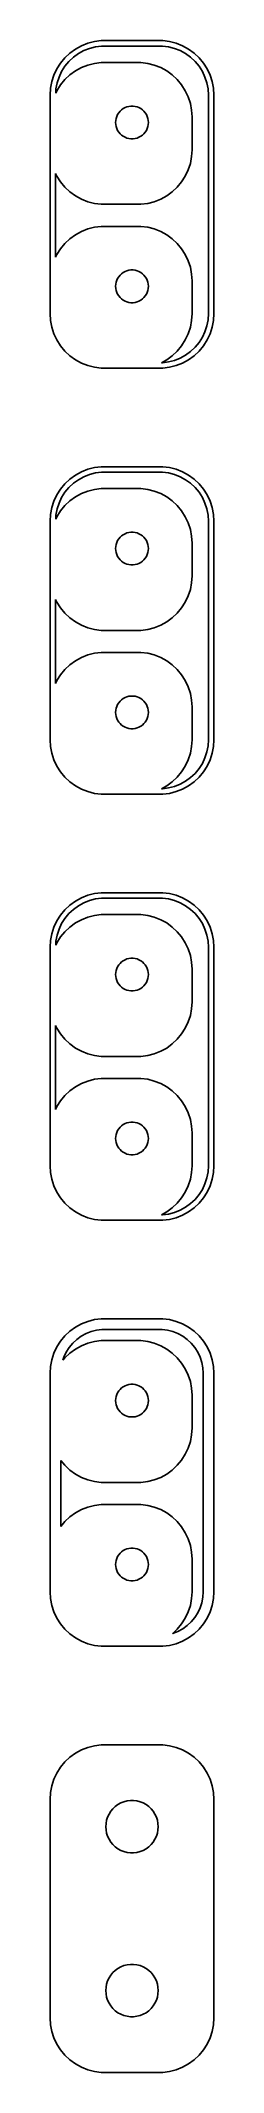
# Model space of a CAD drawing. Header units: metres. Extents: x -8 to 8, y 141 to 327.
import ezdxf

# ---------------------------------------------------------------- set-up
doc = ezdxf.new("R2010")
doc.units = ezdxf.units.M

msp = doc.modelspace()

# ---------------------------------------------------------------- linework, layer by layer
for p, q in [((-5.68712, 325.853), (-6.14484, 325.423)), ((-5.78035, 325.08), (-5.36839, 325.467)), ((-5.17912, 326.222), (-5.68712, 325.853)), ((-5.36839, 325.467), (-4.91121, 325.799)), ((-4.62889, 326.524), (-5.17912, 326.222)), ((-4.91121, 325.799), (-4.416, 326.072)), ((-4.04507, 326.755), (-4.62889, 326.524)), ((-4.416, 326.072), (-3.89056, 326.28)), ((-3.4369, 326.911), (-4.04507, 326.755)), ((-3.89056, 326.28), (-3.3432, 326.42)), ((-2.81395, 326.99), (-3.4369, 326.911)), ((-3.3432, 326.42), (-2.78255, 326.491)), ((2.81395, 326.99), (-2.81395, 326.99)), ((-2.78255, 326.491), (2.78255, 326.491)), ((2.78255, 326.491), (3.3432, 326.42)), ((3.4369, 326.911), (2.81395, 326.99)), ((3.3432, 326.42), (3.89056, 326.28)), ((4.04507, 326.755), (3.4369, 326.911)), ((3.89056, 326.28), (4.416, 326.072)), ((4.62889, 326.524), (4.04507, 326.755)), ((4.416, 326.072), (4.91121, 325.799)), ((5.17912, 326.222), (4.62889, 326.524)), ((4.91121, 325.799), (5.36839, 325.467)), ((5.68712, 325.853), (5.17912, 326.222)), ((5.36839, 325.467), (5.78035, 325.08)), ((6.14484, 325.423), (5.68712, 325.853)), ((-7.14888, 323.841), (-7.34291, 323.243)), ((-6.88153, 324.409), (-7.14888, 323.841)), ((-6.54507, 324.939), (-6.88153, 324.409)), ((-6.85861, 323.119), (-6.68399, 323.657)), ((-6.68399, 323.657), (-6.44337, 324.168)), ((-6.14484, 325.423), (-6.54507, 324.939)), ((-6.44337, 324.168), (-6.14056, 324.645)), ((-5.68712, 323.853), (-6.14484, 323.423)), ((-6.14056, 324.645), (-5.78035, 325.08)), ((-5.17912, 324.222), (-5.68712, 323.853)), ((-4.62889, 324.524), (-5.17912, 324.222)), ((-4.04507, 324.755), (-4.62889, 324.524)), ((-3.4369, 324.911), (-4.04507, 324.755)), ((-2.81395, 324.99), (-3.4369, 324.911)), ((0.81395, 324.99), (-2.81395, 324.99)), ((1.4369, 324.911), (0.81395, 324.99)), ((2.04507, 324.755), (1.4369, 324.911)), ((2.62889, 324.524), (2.04507, 324.755)), ((3.17912, 324.222), (2.62889, 324.524)), ((3.68712, 323.853), (3.17912, 324.222)), ((4.14484, 323.423), (3.68712, 323.853)), ((5.78035, 325.08), (6.14056, 324.645)), ((6.14056, 324.645), (6.44337, 324.168)), ((6.54507, 324.939), (6.14484, 325.423)), ((6.44337, 324.168), (6.68399, 323.657)), ((6.88153, 324.409), (6.54507, 324.939)), ((6.68399, 323.657), (6.85861, 323.119)), ((7.14888, 323.841), (6.88153, 324.409)), ((7.34291, 323.243), (7.14888, 323.841)), ((-7.46057, 322.627), (-7.5, 322)), ((-7.5, 322), (-7.5, 302)), ((-7.34291, 323.243), (-7.46057, 322.627)), ((-6.98859, 322.181), (-6.96451, 322.564)), ((-6.88153, 322.409), (-6.98859, 322.181)), ((-6.96451, 322.564), (-6.85861, 323.119)), ((-6.54507, 322.939), (-6.88153, 322.409)), ((-6.14484, 323.423), (-6.54507, 322.939)), ((4.54507, 322.939), (4.14484, 323.423)), ((4.88153, 322.409), (4.54507, 322.939)), ((5.14888, 321.841), (4.88153, 322.409)), ((5.34291, 321.243), (5.14888, 321.841)), ((6.85861, 323.119), (6.96451, 322.564)), ((6.96451, 322.564), (7, 322)), ((7, 322), (7, 302)), ((7.46057, 322.627), (7.34291, 323.243)), ((7.5, 322), (7.46057, 322.627)), ((7.5, 302), (7.5, 322)), ((-1.45287, 319.873), (-1.39465, 320.052)), ((-1.39465, 320.052), (-1.31445, 320.223)), ((-1.31445, 320.223), (-1.21352, 320.382)), ((-1.21352, 320.382), (-1.09344, 320.527)), ((-1.09344, 320.527), (-0.956131, 320.656)), ((-0.956131, 320.656), (-0.803726, 320.766)), ((-0.803726, 320.766), (-0.638657, 320.857)), ((-0.638657, 320.857), (-0.463516, 320.927)), ((-0.463516, 320.927), (-0.281067, 320.973)), ((-0.281067, 320.973), (-0.094177, 320.997)), ((-0.094177, 320.997), (0.094177, 320.997)), ((0.094177, 320.997), (0.281067, 320.973)), ((0.281067, 320.973), (0.463516, 320.927)), ((0.463516, 320.927), (0.638657, 320.857)), ((0.638657, 320.857), (0.803726, 320.766)), ((0.803726, 320.766), (0.956131, 320.656)), ((0.956131, 320.656), (1.09344, 320.527)), ((1.09344, 320.527), (1.21352, 320.382)), ((1.21352, 320.382), (1.31445, 320.223)), ((1.31445, 320.223), (1.39465, 320.052)), ((1.39465, 320.052), (1.45287, 319.873)), ((5.46057, 320.627), (5.34291, 321.243)), ((5.5, 320), (5.46057, 320.627)), ((5.5, 317), (5.5, 320)), ((-1.5, 319.5), (-1.48816, 319.688)), ((-1.48816, 319.312), (-1.5, 319.5)), ((-1.48816, 319.688), (-1.45287, 319.873)), ((-1.45287, 319.127), (-1.48816, 319.312)), ((-1.39465, 318.948), (-1.45287, 319.127)), ((-1.31445, 318.777), (-1.39465, 318.948)), ((-1.21352, 318.618), (-1.31445, 318.777)), ((-1.09344, 318.473), (-1.21352, 318.618)), ((-0.956131, 318.344), (-1.09344, 318.473)), ((-0.803726, 318.234), (-0.956131, 318.344)), ((-0.638657, 318.143), (-0.803726, 318.234)), ((-0.463516, 318.073), (-0.638657, 318.143)), ((-0.281067, 318.027), (-0.463516, 318.073)), ((-0.094177, 318.003), (-0.281067, 318.027)), ((0.281067, 318.027), (0.094177, 318.003)), ((0.463516, 318.073), (0.281067, 318.027)), ((0.638657, 318.143), (0.463516, 318.073)), ((0.803726, 318.234), (0.638657, 318.143)), ((0.956131, 318.344), (0.803726, 318.234)), ((1.09344, 318.473), (0.956131, 318.344)), ((1.21352, 318.618), (1.09344, 318.473)), ((1.31445, 318.777), (1.21352, 318.618)), ((1.39465, 318.948), (1.31445, 318.777)), ((1.45287, 319.127), (1.39465, 318.948)), ((1.45287, 319.873), (1.48816, 319.688)), ((1.48816, 319.312), (1.45287, 319.127)), ((1.48816, 319.688), (1.5, 319.5)), ((1.5, 319.5), (1.48816, 319.312)), ((0.094177, 318.003), (-0.094177, 318.003)), ((5.34291, 315.757), (5.46057, 316.373)), ((5.46057, 316.373), (5.5, 317)), ((-7, 307.157), (-7, 314.843)), ((-7, 314.843), (-6.88153, 314.591)), ((-6.88153, 314.591), (-6.54507, 314.061)), ((4.54507, 314.061), (4.88153, 314.591)), ((4.88153, 314.591), (5.14888, 315.159)), ((5.14888, 315.159), (5.34291, 315.757)), ((-6.54507, 314.061), (-6.14484, 313.577)), ((-6.14484, 313.577), (-5.68712, 313.147)), ((-5.68712, 313.147), (-5.17912, 312.778)), ((-5.17912, 312.778), (-4.62889, 312.476)), ((-4.62889, 312.476), (-4.04507, 312.245)), ((2.04507, 312.245), (2.62889, 312.476)), ((2.62889, 312.476), (3.17912, 312.778)), ((3.17912, 312.778), (3.68712, 313.147)), ((3.68712, 313.147), (4.14484, 313.577)), ((4.14484, 313.577), (4.54507, 314.061)), ((-4.04507, 312.245), (-3.4369, 312.089)), ((-3.4369, 312.089), (-2.81395, 312.01)), ((-2.81395, 312.01), (0.81395, 312.01)), ((0.81395, 312.01), (1.4369, 312.089)), ((1.4369, 312.089), (2.04507, 312.245)), ((-5.68712, 308.853), (-6.14484, 308.423)), ((-5.17912, 309.222), (-5.68712, 308.853)), ((-4.62889, 309.524), (-5.17912, 309.222)), ((-4.04507, 309.755), (-4.62889, 309.524)), ((-3.4369, 309.911), (-4.04507, 309.755)), ((-2.81395, 309.99), (-3.4369, 309.911)), ((0.81395, 309.99), (-2.81395, 309.99)), ((1.4369, 309.911), (0.81395, 309.99)), ((2.04507, 309.755), (1.4369, 309.911)), ((2.62889, 309.524), (2.04507, 309.755)), ((3.17912, 309.222), (2.62889, 309.524)), ((3.68712, 308.853), (3.17912, 309.222)), ((4.14484, 308.423), (3.68712, 308.853)), ((-6.88153, 307.409), (-7, 307.157)), ((-6.54507, 307.939), (-6.88153, 307.409)), ((-6.14484, 308.423), (-6.54507, 307.939)), ((4.54507, 307.939), (4.14484, 308.423)), ((4.88153, 307.409), (4.54507, 307.939)), ((5.14888, 306.841), (4.88153, 307.409)), ((-1.45287, 304.873), (-1.39465, 305.052)), ((-1.39465, 305.052), (-1.31445, 305.223)), ((-1.31445, 305.223), (-1.21352, 305.382)), ((-1.21352, 305.382), (-1.09344, 305.527)), ((-1.09344, 305.527), (-0.956131, 305.656)), ((-0.956131, 305.656), (-0.803726, 305.766)), ((-0.803726, 305.766), (-0.638657, 305.857)), ((-0.638657, 305.857), (-0.463516, 305.927)), ((-0.463516, 305.927), (-0.281067, 305.973)), ((-0.281067, 305.973), (-0.094177, 305.997)), ((-0.094177, 305.997), (0.094177, 305.997)), ((0.094177, 305.997), (0.281067, 305.973)), ((0.281067, 305.973), (0.463516, 305.927)), ((0.463516, 305.927), (0.638657, 305.857)), ((0.638657, 305.857), (0.803726, 305.766)), ((0.803726, 305.766), (0.956131, 305.656)), ((0.956131, 305.656), (1.09344, 305.527)), ((1.09344, 305.527), (1.21352, 305.382)), ((1.21352, 305.382), (1.31445, 305.223)), ((1.31445, 305.223), (1.39465, 305.052)), ((1.39465, 305.052), (1.45287, 304.873)), ((5.34291, 306.243), (5.14888, 306.841)), ((5.46057, 305.627), (5.34291, 306.243)), ((5.5, 305), (5.46057, 305.627)), ((-1.5, 304.5), (-1.48816, 304.688)), ((-1.48816, 304.312), (-1.5, 304.5)), ((-1.48816, 304.688), (-1.45287, 304.873)), ((-1.45287, 304.127), (-1.48816, 304.312)), ((-1.39465, 303.948), (-1.45287, 304.127)), ((-1.31445, 303.777), (-1.39465, 303.948)), ((-1.21352, 303.618), (-1.31445, 303.777)), ((-1.09344, 303.473), (-1.21352, 303.618)), ((-0.956131, 303.344), (-1.09344, 303.473)), ((-0.803726, 303.234), (-0.956131, 303.344)), ((-0.638657, 303.143), (-0.803726, 303.234)), ((0.803726, 303.234), (0.638657, 303.143)), ((0.956131, 303.344), (0.803726, 303.234)), ((1.09344, 303.473), (0.956131, 303.344)), ((1.21352, 303.618), (1.09344, 303.473)), ((1.31445, 303.777), (1.21352, 303.618)), ((1.39465, 303.948), (1.31445, 303.777)), ((1.45287, 304.127), (1.39465, 303.948)), ((1.45287, 304.873), (1.48816, 304.688)), ((1.48816, 304.312), (1.45287, 304.127)), ((1.48816, 304.688), (1.5, 304.5)), ((1.5, 304.5), (1.48816, 304.312)), ((5.5, 302), (5.5, 305)), ((-7.5, 302), (-7.46057, 301.373)), ((-7.46057, 301.373), (-7.34291, 300.757)), ((-0.463516, 303.073), (-0.638657, 303.143)), ((-0.281067, 303.027), (-0.463516, 303.073)), ((-0.094177, 303.003), (-0.281067, 303.027)), ((0.094177, 303.003), (-0.094177, 303.003)), ((0.281067, 303.027), (0.094177, 303.003)), ((0.463516, 303.073), (0.281067, 303.027)), ((0.638657, 303.143), (0.463516, 303.073)), ((5.34291, 300.757), (5.46057, 301.373)), ((5.46057, 301.373), (5.5, 302)), ((6.96451, 301.436), (6.85861, 300.881)), ((7, 302), (6.96451, 301.436)), ((7.34291, 300.757), (7.46057, 301.373)), ((7.46057, 301.373), (7.5, 302)), ((-7.34291, 300.757), (-7.14888, 300.159)), ((-7.14888, 300.159), (-6.88153, 299.591)), ((-6.88153, 299.591), (-6.54507, 299.061)), ((4.54507, 299.061), (4.88153, 299.591)), ((4.88153, 299.591), (5.14888, 300.159)), ((5.14888, 300.159), (5.34291, 300.757)), ((6.44337, 299.832), (6.14056, 299.355)), ((6.68399, 300.343), (6.44337, 299.832)), ((6.54507, 299.061), (6.88153, 299.591)), ((6.85861, 300.881), (6.68399, 300.343)), ((6.88153, 299.591), (7.14888, 300.159)), ((7.14888, 300.159), (7.34291, 300.757)), ((-6.54507, 299.061), (-6.14484, 298.577)), ((-6.14484, 298.577), (-5.68712, 298.147)), ((-5.68712, 298.147), (-5.17912, 297.778)), ((-5.17912, 297.778), (-4.62889, 297.476)), ((2.68895, 297.509), (3.17912, 297.778)), ((3.3432, 297.58), (2.78255, 297.509)), ((3.17912, 297.778), (3.68712, 298.147)), ((3.89056, 297.72), (3.3432, 297.58)), ((3.68712, 298.147), (4.14484, 298.577)), ((4.416, 297.928), (3.89056, 297.72)), ((4.14484, 298.577), (4.54507, 299.061)), ((4.91121, 298.201), (4.416, 297.928)), ((4.62889, 297.476), (5.17912, 297.778)), ((5.36839, 298.533), (4.91121, 298.201)), ((5.17912, 297.778), (5.68712, 298.147)), ((5.78035, 298.92), (5.36839, 298.533)), ((5.68712, 298.147), (6.14484, 298.577)), ((6.14056, 299.355), (5.78035, 298.92)), ((6.14484, 298.577), (6.54507, 299.061)), ((-4.62889, 297.476), (-4.04507, 297.245)), ((-4.04507, 297.245), (-3.4369, 297.089)), ((-3.4369, 297.089), (-2.81395, 297.01)), ((-2.81395, 297.01), (2.81395, 297.01)), ((2.78255, 297.509), (2.68895, 297.509)), ((2.81395, 297.01), (3.4369, 297.089)), ((3.4369, 297.089), (4.04507, 297.245)), ((4.04507, 297.245), (4.62889, 297.476)), ((-6.14484, 286.423), (-6.54507, 285.939)), ((-5.68712, 286.853), (-6.14484, 286.423)), ((-5.78035, 286.08), (-5.36839, 286.467)), ((-5.17912, 287.222), (-5.68712, 286.853)), ((-5.36839, 286.467), (-4.91121, 286.799)), ((-4.62889, 287.524), (-5.17912, 287.222)), ((-4.91121, 286.799), (-4.416, 287.072)), ((-4.04507, 287.755), (-4.62889, 287.524)), ((-4.416, 287.072), (-3.89056, 287.28)), ((-3.4369, 287.911), (-4.04507, 287.755)), ((-3.89056, 287.28), (-3.3432, 287.42)), ((-2.81395, 287.99), (-3.4369, 287.911)), ((-3.3432, 287.42), (-2.78255, 287.491)), ((2.81395, 287.99), (-2.81395, 287.99)), ((-2.78255, 287.491), (2.78255, 287.491)), ((2.78255, 287.491), (3.3432, 287.42)), ((3.4369, 287.911), (2.81395, 287.99)), ((3.3432, 287.42), (3.89056, 287.28)), ((4.04507, 287.755), (3.4369, 287.911)), ((3.89056, 287.28), (4.416, 287.072)), ((4.62889, 287.524), (4.04507, 287.755)), ((4.416, 287.072), (4.91121, 286.799)), ((5.17912, 287.222), (4.62889, 287.524)), ((4.91121, 286.799), (5.36839, 286.467)), ((5.68712, 286.853), (5.17912, 287.222)), ((5.36839, 286.467), (5.78035, 286.08)), ((6.14484, 286.423), (5.68712, 286.853)), ((6.54507, 285.939), (6.14484, 286.423)), ((-7.14888, 284.841), (-7.34291, 284.243)), ((-6.88153, 285.409), (-7.14888, 284.841)), ((-6.54507, 285.939), (-6.88153, 285.409)), ((-6.85861, 284.119), (-6.68399, 284.657)), ((-6.68399, 284.657), (-6.44337, 285.168)), ((-6.44337, 285.168), (-6.14056, 285.645)), ((-5.68712, 284.853), (-6.14484, 284.423)), ((-6.14056, 285.645), (-5.78035, 286.08)), ((-5.17912, 285.222), (-5.68712, 284.853)), ((-4.62889, 285.524), (-5.17912, 285.222)), ((-4.04507, 285.755), (-4.62889, 285.524)), ((-3.4369, 285.911), (-4.04507, 285.755)), ((-2.81395, 285.99), (-3.4369, 285.911)), ((0.81395, 285.99), (-2.81395, 285.99)), ((1.4369, 285.911), (0.81395, 285.99)), ((2.04507, 285.755), (1.4369, 285.911)), ((2.62889, 285.524), (2.04507, 285.755)), ((3.17912, 285.222), (2.62889, 285.524)), ((3.68712, 284.853), (3.17912, 285.222)), ((4.14484, 284.423), (3.68712, 284.853)), ((5.78035, 286.08), (6.14056, 285.645)), ((6.14056, 285.645), (6.44337, 285.168)), ((6.44337, 285.168), (6.68399, 284.657)), ((6.88153, 285.409), (6.54507, 285.939)), ((6.68399, 284.657), (6.85861, 284.119)), ((7.14888, 284.841), (6.88153, 285.409)), ((7.34291, 284.243), (7.14888, 284.841)), ((-7.46057, 283.627), (-7.5, 283)), ((-7.5, 283), (-7.5, 263)), ((-7.34291, 284.243), (-7.46057, 283.627)), ((-6.98859, 283.181), (-6.96451, 283.564)), ((-6.88153, 283.409), (-6.98859, 283.181)), ((-6.96451, 283.564), (-6.85861, 284.119)), ((-6.54507, 283.939), (-6.88153, 283.409)), ((-6.14484, 284.423), (-6.54507, 283.939)), ((4.54507, 283.939), (4.14484, 284.423)), ((4.88153, 283.409), (4.54507, 283.939)), ((5.14888, 282.841), (4.88153, 283.409)), ((5.34291, 282.243), (5.14888, 282.841)), ((6.85861, 284.119), (6.96451, 283.564)), ((6.96451, 283.564), (7, 283)), ((7, 283), (7, 263)), ((7.46057, 283.627), (7.34291, 284.243)), ((7.5, 283), (7.46057, 283.627)), ((7.5, 263), (7.5, 283)), ((-1.48816, 280.688), (-1.45287, 280.873)), ((-1.45287, 280.873), (-1.39465, 281.052)), ((-1.39465, 281.052), (-1.31445, 281.223)), ((-1.31445, 281.223), (-1.21352, 281.382)), ((-1.21352, 281.382), (-1.09344, 281.527)), ((-1.09344, 281.527), (-0.956131, 281.656)), ((-0.956131, 281.656), (-0.803726, 281.766)), ((-0.803726, 281.766), (-0.638657, 281.857)), ((-0.638657, 281.857), (-0.463516, 281.927)), ((-0.463516, 281.927), (-0.281067, 281.973)), ((-0.281067, 281.973), (-0.094177, 281.997)), ((-0.094177, 281.997), (0.094177, 281.997)), ((0.094177, 281.997), (0.281067, 281.973)), ((0.281067, 281.973), (0.463516, 281.927)), ((0.463516, 281.927), (0.638657, 281.857)), ((0.638657, 281.857), (0.803726, 281.766)), ((0.803726, 281.766), (0.956131, 281.656)), ((0.956131, 281.656), (1.09344, 281.527)), ((1.09344, 281.527), (1.21352, 281.382)), ((1.21352, 281.382), (1.31445, 281.223)), ((1.31445, 281.223), (1.39465, 281.052)), ((1.39465, 281.052), (1.45287, 280.873)), ((1.45287, 280.873), (1.48816, 280.688)), ((5.46057, 281.627), (5.34291, 282.243)), ((5.5, 281), (5.46057, 281.627)), ((5.5, 278), (5.5, 281)), ((-1.5, 280.5), (-1.48816, 280.688)), ((-1.48816, 280.312), (-1.5, 280.5)), ((-1.45287, 280.127), (-1.48816, 280.312)), ((-1.39465, 279.948), (-1.45287, 280.127)), ((-1.31445, 279.777), (-1.39465, 279.948)), ((-1.21352, 279.618), (-1.31445, 279.777)), ((-1.09344, 279.473), (-1.21352, 279.618)), ((-0.956131, 279.344), (-1.09344, 279.473)), ((-0.803726, 279.234), (-0.956131, 279.344)), ((-0.638657, 279.143), (-0.803726, 279.234)), ((-0.463516, 279.073), (-0.638657, 279.143)), ((-0.281067, 279.027), (-0.463516, 279.073)), ((-0.094177, 279.003), (-0.281067, 279.027)), ((0.094177, 279.003), (-0.094177, 279.003)), ((0.281067, 279.027), (0.094177, 279.003)), ((0.463516, 279.073), (0.281067, 279.027)), ((0.638657, 279.143), (0.463516, 279.073)), ((0.803726, 279.234), (0.638657, 279.143)), ((0.956131, 279.344), (0.803726, 279.234)), ((1.09344, 279.473), (0.956131, 279.344)), ((1.21352, 279.618), (1.09344, 279.473)), ((1.31445, 279.777), (1.21352, 279.618)), ((1.39465, 279.948), (1.31445, 279.777)), ((1.45287, 280.127), (1.39465, 279.948)), ((1.48816, 280.312), (1.45287, 280.127)), ((1.48816, 280.688), (1.5, 280.5)), ((1.5, 280.5), (1.48816, 280.312)), ((5.34291, 276.757), (5.46057, 277.373)), ((5.46057, 277.373), (5.5, 278)), ((-7, 268.157), (-7, 275.843)), ((-7, 275.843), (-6.88153, 275.591)), ((-6.88153, 275.591), (-6.54507, 275.061)), ((4.54507, 275.061), (4.88153, 275.591)), ((4.88153, 275.591), (5.14888, 276.159)), ((5.14888, 276.159), (5.34291, 276.757)), ((-6.54507, 275.061), (-6.14484, 274.577)), ((-6.14484, 274.577), (-5.68712, 274.147)), ((-5.68712, 274.147), (-5.17912, 273.778)), ((-5.17912, 273.778), (-4.62889, 273.476)), ((-4.62889, 273.476), (-4.04507, 273.245)), ((2.04507, 273.245), (2.62889, 273.476)), ((2.62889, 273.476), (3.17912, 273.778)), ((3.17912, 273.778), (3.68712, 274.147)), ((3.68712, 274.147), (4.14484, 274.577)), ((4.14484, 274.577), (4.54507, 275.061)), ((-4.04507, 273.245), (-3.4369, 273.089)), ((-3.4369, 273.089), (-2.81395, 273.01)), ((-2.81395, 273.01), (0.81395, 273.01)), ((0.81395, 273.01), (1.4369, 273.089)), ((1.4369, 273.089), (2.04507, 273.245)), ((-5.68712, 269.853), (-6.14484, 269.423)), ((-5.17912, 270.222), (-5.68712, 269.853)), ((-4.62889, 270.524), (-5.17912, 270.222)), ((-4.04507, 270.755), (-4.62889, 270.524)), ((-3.4369, 270.911), (-4.04507, 270.755)), ((-2.81395, 270.99), (-3.4369, 270.911)), ((0.81395, 270.99), (-2.81395, 270.99)), ((1.4369, 270.911), (0.81395, 270.99)), ((2.04507, 270.755), (1.4369, 270.911)), ((2.62889, 270.524), (2.04507, 270.755)), ((3.17912, 270.222), (2.62889, 270.524)), ((3.68712, 269.853), (3.17912, 270.222)), ((4.14484, 269.423), (3.68712, 269.853)), ((-6.88153, 268.409), (-7, 268.157)), ((-6.54507, 268.939), (-6.88153, 268.409)), ((-6.14484, 269.423), (-6.54507, 268.939)), ((4.54507, 268.939), (4.14484, 269.423)), ((4.88153, 268.409), (4.54507, 268.939)), ((5.14888, 267.841), (4.88153, 268.409)), ((5.34291, 267.243), (5.14888, 267.841)), ((-1.45287, 265.873), (-1.39465, 266.052)), ((-1.39465, 266.052), (-1.31445, 266.223)), ((-1.31445, 266.223), (-1.21352, 266.382)), ((-1.21352, 266.382), (-1.09344, 266.527)), ((-1.09344, 266.527), (-0.956131, 266.656)), ((-0.956131, 266.656), (-0.803726, 266.766)), ((-0.803726, 266.766), (-0.638657, 266.857)), ((-0.638657, 266.857), (-0.463516, 266.927)), ((-0.463516, 266.927), (-0.281067, 266.973)), ((-0.281067, 266.973), (-0.094177, 266.997)), ((-0.094177, 266.997), (0.094177, 266.997)), ((0.094177, 266.997), (0.281067, 266.973)), ((0.281067, 266.973), (0.463516, 266.927)), ((0.463516, 266.927), (0.638657, 266.857)), ((0.638657, 266.857), (0.803726, 266.766)), ((0.803726, 266.766), (0.956131, 266.656)), ((0.956131, 266.656), (1.09344, 266.527)), ((1.09344, 266.527), (1.21352, 266.382)), ((1.21352, 266.382), (1.31445, 266.223)), ((1.31445, 266.223), (1.39465, 266.052)), ((1.39465, 266.052), (1.45287, 265.873)), ((5.46057, 266.627), (5.34291, 267.243)), ((5.5, 266), (5.46057, 266.627)), ((5.5, 263), (5.5, 266)), ((-1.5, 265.5), (-1.48816, 265.688)), ((-1.48816, 265.312), (-1.5, 265.5)), ((-1.48816, 265.688), (-1.45287, 265.873)), ((-1.45287, 265.127), (-1.48816, 265.312)), ((-1.39465, 264.948), (-1.45287, 265.127)), ((-1.31445, 264.777), (-1.39465, 264.948)), ((-1.21352, 264.618), (-1.31445, 264.777)), ((-1.09344, 264.473), (-1.21352, 264.618)), ((-0.956131, 264.344), (-1.09344, 264.473)), ((-0.803726, 264.234), (-0.956131, 264.344)), ((-0.638657, 264.143), (-0.803726, 264.234)), ((-0.463516, 264.073), (-0.638657, 264.143)), ((0.638657, 264.143), (0.463516, 264.073)), ((0.803726, 264.234), (0.638657, 264.143)), ((0.956131, 264.344), (0.803726, 264.234)), ((1.09344, 264.473), (0.956131, 264.344)), ((1.21352, 264.618), (1.09344, 264.473)), ((1.31445, 264.777), (1.21352, 264.618)), ((1.39465, 264.948), (1.31445, 264.777)), ((1.45287, 265.127), (1.39465, 264.948)), ((1.45287, 265.873), (1.48816, 265.688)), ((1.48816, 265.312), (1.45287, 265.127)), ((1.48816, 265.688), (1.5, 265.5)), ((1.5, 265.5), (1.48816, 265.312)), ((-7.5, 263), (-7.46057, 262.373)), ((-7.46057, 262.373), (-7.34291, 261.757)), ((-0.281067, 264.027), (-0.463516, 264.073)), ((-0.094177, 264.003), (-0.281067, 264.027)), ((0.094177, 264.003), (-0.094177, 264.003)), ((0.281067, 264.027), (0.094177, 264.003)), ((0.463516, 264.073), (0.281067, 264.027)), ((5.34291, 261.757), (5.46057, 262.373)), ((5.46057, 262.373), (5.5, 263)), ((6.96451, 262.436), (6.85861, 261.881)), ((7, 263), (6.96451, 262.436)), ((7.34291, 261.757), (7.46057, 262.373)), ((7.46057, 262.373), (7.5, 263)), ((-7.34291, 261.757), (-7.14888, 261.159)), ((-7.14888, 261.159), (-6.88153, 260.591)), ((-6.88153, 260.591), (-6.54507, 260.061)), ((4.54507, 260.061), (4.88153, 260.591)), ((4.88153, 260.591), (5.14888, 261.159)), ((5.14888, 261.159), (5.34291, 261.757)), ((6.44337, 260.832), (6.14056, 260.355)), ((6.68399, 261.343), (6.44337, 260.832)), ((6.54507, 260.061), (6.88153, 260.591)), ((6.85861, 261.881), (6.68399, 261.343)), ((6.88153, 260.591), (7.14888, 261.159)), ((7.14888, 261.159), (7.34291, 261.757)), ((-6.54507, 260.061), (-6.14484, 259.577)), ((-6.14484, 259.577), (-5.68712, 259.147)), ((-5.68712, 259.147), (-5.17912, 258.778)), ((-5.17912, 258.778), (-4.62889, 258.476)), ((2.68895, 258.509), (3.17912, 258.778)), ((3.3432, 258.58), (2.78255, 258.509)), ((3.17912, 258.778), (3.68712, 259.147)), ((3.89056, 258.72), (3.3432, 258.58)), ((3.68712, 259.147), (4.14484, 259.577)), ((4.416, 258.928), (3.89056, 258.72)), ((4.14484, 259.577), (4.54507, 260.061)), ((4.91121, 259.201), (4.416, 258.928)), ((4.62889, 258.476), (5.17912, 258.778)), ((5.36839, 259.533), (4.91121, 259.201)), ((5.17912, 258.778), (5.68712, 259.147)), ((5.78035, 259.92), (5.36839, 259.533)), ((5.68712, 259.147), (6.14484, 259.577)), ((6.14056, 260.355), (5.78035, 259.92)), ((6.14484, 259.577), (6.54507, 260.061)), ((-4.62889, 258.476), (-4.04507, 258.245)), ((-4.04507, 258.245), (-3.4369, 258.089)), ((-3.4369, 258.089), (-2.81395, 258.01)), ((-2.81395, 258.01), (2.81395, 258.01)), ((2.78255, 258.509), (2.68895, 258.509)), ((2.81395, 258.01), (3.4369, 258.089)), ((3.4369, 258.089), (4.04507, 258.245)), ((4.04507, 258.245), (4.62889, 258.476)), ((-6.14484, 247.423), (-6.54507, 246.939)), ((-5.68712, 247.853), (-6.14484, 247.423)), ((-5.78035, 247.08), (-5.36839, 247.467)), ((-5.17912, 248.222), (-5.68712, 247.853)), ((-5.36839, 247.467), (-4.91121, 247.799)), ((-4.62889, 248.524), (-5.17912, 248.222)), ((-4.91121, 247.799), (-4.416, 248.072)), ((-4.04507, 248.755), (-4.62889, 248.524)), ((-4.416, 248.072), (-3.89056, 248.28)), ((-3.4369, 248.911), (-4.04507, 248.755)), ((-3.89056, 248.28), (-3.3432, 248.42)), ((-2.81395, 248.99), (-3.4369, 248.911)), ((-3.3432, 248.42), (-2.78255, 248.491)), ((2.81395, 248.99), (-2.81395, 248.99)), ((-2.78255, 248.491), (2.78255, 248.491)), ((2.78255, 248.491), (3.3432, 248.42)), ((3.4369, 248.911), (2.81395, 248.99)), ((3.3432, 248.42), (3.89056, 248.28)), ((4.04507, 248.755), (3.4369, 248.911)), ((3.89056, 248.28), (4.416, 248.072)), ((4.62889, 248.524), (4.04507, 248.755)), ((4.416, 248.072), (4.91121, 247.799)), ((5.17912, 248.222), (4.62889, 248.524)), ((4.91121, 247.799), (5.36839, 247.467)), ((5.68712, 247.853), (5.17912, 248.222)), ((5.36839, 247.467), (5.78035, 247.08)), ((6.14484, 247.423), (5.68712, 247.853)), ((6.54507, 246.939), (6.14484, 247.423)), ((-7.14888, 245.841), (-7.34291, 245.243)), ((-6.88153, 246.409), (-7.14888, 245.841)), ((-6.54507, 246.939), (-6.88153, 246.409)), ((-6.85861, 245.119), (-6.68399, 245.657)), ((-6.68399, 245.657), (-6.44337, 246.168)), ((-6.44337, 246.168), (-6.14056, 246.645)), ((-5.68712, 245.853), (-6.14484, 245.423)), ((-6.14056, 246.645), (-5.78035, 247.08)), ((-5.17912, 246.222), (-5.68712, 245.853)), ((-4.62889, 246.524), (-5.17912, 246.222)), ((-4.04507, 246.755), (-4.62889, 246.524)), ((-3.4369, 246.911), (-4.04507, 246.755)), ((-2.81395, 246.99), (-3.4369, 246.911)), ((0.81395, 246.99), (-2.81395, 246.99)), ((1.4369, 246.911), (0.81395, 246.99)), ((2.04507, 246.755), (1.4369, 246.911)), ((2.62889, 246.524), (2.04507, 246.755)), ((3.17912, 246.222), (2.62889, 246.524)), ((3.68712, 245.853), (3.17912, 246.222)), ((4.14484, 245.423), (3.68712, 245.853)), ((5.78035, 247.08), (6.14056, 246.645)), ((6.14056, 246.645), (6.44337, 246.168)), ((6.44337, 246.168), (6.68399, 245.657)), ((6.88153, 246.409), (6.54507, 246.939)), ((6.68399, 245.657), (6.85861, 245.119)), ((7.14888, 245.841), (6.88153, 246.409)), ((7.34291, 245.243), (7.14888, 245.841)), ((-7.46057, 244.627), (-7.5, 244)), ((-7.5, 244), (-7.5, 224)), ((-7.34291, 245.243), (-7.46057, 244.627)), ((-6.98859, 244.181), (-6.96451, 244.564)), ((-6.88153, 244.409), (-6.98859, 244.181)), ((-6.96451, 244.564), (-6.85861, 245.119)), ((-6.54507, 244.939), (-6.88153, 244.409)), ((-6.14484, 245.423), (-6.54507, 244.939)), ((4.54507, 244.939), (4.14484, 245.423)), ((4.88153, 244.409), (4.54507, 244.939)), ((5.14888, 243.841), (4.88153, 244.409)), ((5.34291, 243.243), (5.14888, 243.841)), ((6.85861, 245.119), (6.96451, 244.564)), ((6.96451, 244.564), (7, 244)), ((7, 244), (7, 224)), ((7.46057, 244.627), (7.34291, 245.243)), ((7.5, 244), (7.46057, 244.627)), ((7.5, 224), (7.5, 244)), ((-1.48816, 241.688), (-1.45287, 241.873)), ((-1.45287, 241.873), (-1.39465, 242.052)), ((-1.39465, 242.052), (-1.31445, 242.223)), ((-1.31445, 242.223), (-1.21352, 242.382)), ((-1.21352, 242.382), (-1.09344, 242.527)), ((-1.09344, 242.527), (-0.956131, 242.656)), ((-0.956131, 242.656), (-0.803726, 242.766)), ((-0.803726, 242.766), (-0.638657, 242.857)), ((-0.638657, 242.857), (-0.463516, 242.927)), ((-0.463516, 242.927), (-0.281067, 242.973)), ((-0.281067, 242.973), (-0.094177, 242.997)), ((-0.094177, 242.997), (0.094177, 242.997)), ((0.094177, 242.997), (0.281067, 242.973)), ((0.281067, 242.973), (0.463516, 242.927)), ((0.463516, 242.927), (0.638657, 242.857)), ((0.638657, 242.857), (0.803726, 242.766)), ((0.803726, 242.766), (0.956131, 242.656)), ((0.956131, 242.656), (1.09344, 242.527)), ((1.09344, 242.527), (1.21352, 242.382)), ((1.21352, 242.382), (1.31445, 242.223)), ((1.31445, 242.223), (1.39465, 242.052)), ((1.39465, 242.052), (1.45287, 241.873)), ((1.45287, 241.873), (1.48816, 241.688)), ((5.46057, 242.627), (5.34291, 243.243)), ((5.5, 242), (5.46057, 242.627)), ((5.5, 239), (5.5, 242)), ((-1.5, 241.5), (-1.48816, 241.688)), ((-1.48816, 241.312), (-1.5, 241.5)), ((-1.45287, 241.127), (-1.48816, 241.312)), ((-1.39465, 240.948), (-1.45287, 241.127)), ((-1.31445, 240.777), (-1.39465, 240.948)), ((-1.21352, 240.618), (-1.31445, 240.777)), ((-1.09344, 240.473), (-1.21352, 240.618)), ((-0.956131, 240.344), (-1.09344, 240.473)), ((-0.803726, 240.234), (-0.956131, 240.344)), ((-0.638657, 240.143), (-0.803726, 240.234)), ((-0.463516, 240.073), (-0.638657, 240.143)), ((-0.281067, 240.027), (-0.463516, 240.073)), ((-0.094177, 240.003), (-0.281067, 240.027)), ((0.094177, 240.003), (-0.094177, 240.003)), ((0.281067, 240.027), (0.094177, 240.003)), ((0.463516, 240.073), (0.281067, 240.027)), ((0.638657, 240.143), (0.463516, 240.073)), ((0.803726, 240.234), (0.638657, 240.143)), ((0.956131, 240.344), (0.803726, 240.234)), ((1.09344, 240.473), (0.956131, 240.344)), ((1.21352, 240.618), (1.09344, 240.473)), ((1.31445, 240.777), (1.21352, 240.618)), ((1.39465, 240.948), (1.31445, 240.777)), ((1.45287, 241.127), (1.39465, 240.948)), ((1.48816, 241.312), (1.45287, 241.127)), ((1.48816, 241.688), (1.5, 241.5)), ((1.5, 241.5), (1.48816, 241.312)), ((5.34291, 237.757), (5.46057, 238.373)), ((5.46057, 238.373), (5.5, 239)), ((-7, 229.157), (-7, 236.843)), ((-7, 236.843), (-6.88153, 236.591)), ((-6.88153, 236.591), (-6.54507, 236.061)), ((4.54507, 236.061), (4.88153, 236.591)), ((4.88153, 236.591), (5.14888, 237.159)), ((5.14888, 237.159), (5.34291, 237.757)), ((-6.54507, 236.061), (-6.14484, 235.577)), ((-6.14484, 235.577), (-5.68712, 235.147)), ((-5.68712, 235.147), (-5.17912, 234.778)), ((-5.17912, 234.778), (-4.62889, 234.476)), ((-4.62889, 234.476), (-4.04507, 234.245)), ((2.04507, 234.245), (2.62889, 234.476)), ((2.62889, 234.476), (3.17912, 234.778)), ((3.17912, 234.778), (3.68712, 235.147)), ((3.68712, 235.147), (4.14484, 235.577)), ((4.14484, 235.577), (4.54507, 236.061)), ((-4.04507, 234.245), (-3.4369, 234.089)), ((-3.4369, 234.089), (-2.81395, 234.01)), ((-2.81395, 234.01), (0.81395, 234.01)), ((0.81395, 234.01), (1.4369, 234.089)), ((1.4369, 234.089), (2.04507, 234.245)), ((-5.68712, 230.853), (-6.14484, 230.423)), ((-5.17912, 231.222), (-5.68712, 230.853)), ((-4.62889, 231.524), (-5.17912, 231.222)), ((-4.04507, 231.755), (-4.62889, 231.524)), ((-3.4369, 231.911), (-4.04507, 231.755)), ((-2.81395, 231.99), (-3.4369, 231.911)), ((0.81395, 231.99), (-2.81395, 231.99)), ((1.4369, 231.911), (0.81395, 231.99)), ((2.04507, 231.755), (1.4369, 231.911)), ((2.62889, 231.524), (2.04507, 231.755)), ((3.17912, 231.222), (2.62889, 231.524)), ((3.68712, 230.853), (3.17912, 231.222)), ((4.14484, 230.423), (3.68712, 230.853)), ((-6.88153, 229.409), (-7, 229.157)), ((-6.54507, 229.939), (-6.88153, 229.409)), ((-6.14484, 230.423), (-6.54507, 229.939)), ((4.54507, 229.939), (4.14484, 230.423)), ((4.88153, 229.409), (4.54507, 229.939)), ((5.14888, 228.841), (4.88153, 229.409)), ((5.34291, 228.243), (5.14888, 228.841)), ((-1.45287, 226.873), (-1.39465, 227.052)), ((-1.39465, 227.052), (-1.31445, 227.223)), ((-1.31445, 227.223), (-1.21352, 227.382)), ((-1.21352, 227.382), (-1.09344, 227.527)), ((-1.09344, 227.527), (-0.956131, 227.656)), ((-0.956131, 227.656), (-0.803726, 227.766)), ((-0.803726, 227.766), (-0.638657, 227.857)), ((-0.638657, 227.857), (-0.463516, 227.927)), ((-0.463516, 227.927), (-0.281067, 227.973)), ((-0.281067, 227.973), (-0.094177, 227.997)), ((-0.094177, 227.997), (0.094177, 227.997)), ((0.094177, 227.997), (0.281067, 227.973)), ((0.281067, 227.973), (0.463516, 227.927)), ((0.463516, 227.927), (0.638657, 227.857)), ((0.638657, 227.857), (0.803726, 227.766)), ((0.803726, 227.766), (0.956131, 227.656)), ((0.956131, 227.656), (1.09344, 227.527)), ((1.09344, 227.527), (1.21352, 227.382)), ((1.21352, 227.382), (1.31445, 227.223)), ((1.31445, 227.223), (1.39465, 227.052)), ((1.39465, 227.052), (1.45287, 226.873)), ((5.46057, 227.627), (5.34291, 228.243)), ((5.5, 227), (5.46057, 227.627)), ((5.5, 224), (5.5, 227)), ((-1.5, 226.5), (-1.48816, 226.688)), ((-1.48816, 226.312), (-1.5, 226.5)), ((-1.48816, 226.688), (-1.45287, 226.873)), ((-1.45287, 226.127), (-1.48816, 226.312)), ((-1.39465, 225.948), (-1.45287, 226.127)), ((-1.31445, 225.777), (-1.39465, 225.948)), ((-1.21352, 225.618), (-1.31445, 225.777)), ((-1.09344, 225.473), (-1.21352, 225.618)), ((-0.956131, 225.344), (-1.09344, 225.473)), ((-0.803726, 225.234), (-0.956131, 225.344)), ((-0.638657, 225.143), (-0.803726, 225.234)), ((-0.463516, 225.073), (-0.638657, 225.143)), ((-0.281067, 225.027), (-0.463516, 225.073)), ((0.463516, 225.073), (0.281067, 225.027)), ((0.638657, 225.143), (0.463516, 225.073)), ((0.803726, 225.234), (0.638657, 225.143)), ((0.956131, 225.344), (0.803726, 225.234)), ((1.09344, 225.473), (0.956131, 225.344)), ((1.21352, 225.618), (1.09344, 225.473)), ((1.31445, 225.777), (1.21352, 225.618)), ((1.39465, 225.948), (1.31445, 225.777)), ((1.45287, 226.127), (1.39465, 225.948)), ((1.45287, 226.873), (1.48816, 226.688)), ((1.48816, 226.312), (1.45287, 226.127)), ((1.48816, 226.688), (1.5, 226.5)), ((1.5, 226.5), (1.48816, 226.312)), ((-7.5, 224), (-7.46057, 223.373)), ((-7.46057, 223.373), (-7.34291, 222.757)), ((-0.094177, 225.003), (-0.281067, 225.027)), ((0.094177, 225.003), (-0.094177, 225.003)), ((0.281067, 225.027), (0.094177, 225.003)), ((5.34291, 222.757), (5.46057, 223.373)), ((5.46057, 223.373), (5.5, 224)), ((6.96451, 223.436), (6.85861, 222.881)), ((7, 224), (6.96451, 223.436)), ((7.34291, 222.757), (7.46057, 223.373)), ((7.46057, 223.373), (7.5, 224)), ((-7.34291, 222.757), (-7.14888, 222.159)), ((-7.14888, 222.159), (-6.88153, 221.591)), ((-6.88153, 221.591), (-6.54507, 221.061)), ((4.54507, 221.061), (4.88153, 221.591)), ((4.88153, 221.591), (5.14888, 222.159)), ((5.14888, 222.159), (5.34291, 222.757)), ((6.14056, 221.355), (5.78035, 220.92)), ((6.44337, 221.832), (6.14056, 221.355)), ((6.68399, 222.343), (6.44337, 221.832)), ((6.54507, 221.061), (6.88153, 221.591)), ((6.85861, 222.881), (6.68399, 222.343)), ((6.88153, 221.591), (7.14888, 222.159)), ((7.14888, 222.159), (7.34291, 222.757)), ((-6.54507, 221.061), (-6.14484, 220.577)), ((-6.14484, 220.577), (-5.68712, 220.147)), ((-5.68712, 220.147), (-5.17912, 219.778)), ((-5.17912, 219.778), (-4.62889, 219.476)), ((-4.62889, 219.476), (-4.04507, 219.245)), ((2.68895, 219.509), (3.17912, 219.778)), ((2.78255, 219.509), (2.68895, 219.509)), ((3.3432, 219.58), (2.78255, 219.509)), ((3.17912, 219.778), (3.68712, 220.147)), ((3.89056, 219.72), (3.3432, 219.58)), ((3.68712, 220.147), (4.14484, 220.577)), ((4.416, 219.928), (3.89056, 219.72)), ((4.04507, 219.245), (4.62889, 219.476)), ((4.14484, 220.577), (4.54507, 221.061)), ((4.91121, 220.201), (4.416, 219.928)), ((4.62889, 219.476), (5.17912, 219.778)), ((5.36839, 220.533), (4.91121, 220.201)), ((5.17912, 219.778), (5.68712, 220.147)), ((5.78035, 220.92), (5.36839, 220.533)), ((5.68712, 220.147), (6.14484, 220.577)), ((6.14484, 220.577), (6.54507, 221.061)), ((-4.04507, 219.245), (-3.4369, 219.089)), ((-3.4369, 219.089), (-2.81395, 219.01)), ((-2.81395, 219.01), (2.81395, 219.01)), ((2.81395, 219.01), (3.4369, 219.089)), ((3.4369, 219.089), (4.04507, 219.245)), ((-6.14484, 208.423), (-6.54507, 207.939)), ((-5.68712, 208.853), (-6.14484, 208.423)), ((-5.17912, 209.222), (-5.68712, 208.853)), ((-4.62889, 209.524), (-5.17912, 209.222)), ((-5.06395, 208.099), (-4.65529, 208.396)), ((-4.65529, 208.396), (-4.21265, 208.64)), ((-4.04507, 209.755), (-4.62889, 209.524)), ((-4.21265, 208.64), (-3.74298, 208.826)), ((-3.4369, 209.911), (-4.04507, 209.755)), ((-3.74298, 208.826), (-3.25371, 208.951)), ((-2.81395, 209.99), (-3.4369, 209.911)), ((-3.25371, 208.951), (-2.75256, 209.014)), ((2.81395, 209.99), (-2.81395, 209.99)), ((-2.75256, 209.014), (2.75256, 209.014)), ((2.75256, 209.014), (3.25371, 208.951)), ((3.4369, 209.911), (2.81395, 209.99)), ((3.25371, 208.951), (3.74298, 208.826)), ((4.04507, 209.755), (3.4369, 209.911)), ((3.74298, 208.826), (4.21265, 208.64)), ((4.62889, 209.524), (4.04507, 209.755)), ((4.21265, 208.64), (4.65529, 208.396)), ((5.17912, 209.222), (4.62889, 209.524)), ((4.65529, 208.396), (5.06395, 208.099)), ((5.68712, 208.853), (5.17912, 209.222)), ((6.14484, 208.423), (5.68712, 208.853)), ((6.54507, 207.939), (6.14484, 208.423)), ((-7.14888, 206.841), (-7.34291, 206.243)), ((-6.88153, 207.409), (-7.14888, 206.841)), ((-6.54507, 207.939), (-6.88153, 207.409)), ((-6.33244, 206.196), (-6.23991, 206.481)), ((-6.23991, 206.481), (-6.02484, 206.938)), ((-5.68712, 206.853), (-6.14484, 206.423)), ((-6.02484, 206.938), (-5.75417, 207.364)), ((-5.75417, 207.364), (-5.43219, 207.754)), ((-5.17912, 207.222), (-5.68712, 206.853)), ((-5.43219, 207.754), (-5.06395, 208.099)), ((-4.62889, 207.524), (-5.17912, 207.222)), ((-4.04507, 207.755), (-4.62889, 207.524)), ((-3.4369, 207.911), (-4.04507, 207.755)), ((-2.81395, 207.99), (-3.4369, 207.911)), ((0.81395, 207.99), (-2.81395, 207.99)), ((1.4369, 207.911), (0.81395, 207.99)), ((2.04507, 207.755), (1.4369, 207.911)), ((2.62889, 207.524), (2.04507, 207.755)), ((3.17912, 207.222), (2.62889, 207.524)), ((3.68712, 206.853), (3.17912, 207.222)), ((4.14484, 206.423), (3.68712, 206.853)), ((5.06395, 208.099), (5.43219, 207.754)), ((5.43219, 207.754), (5.75417, 207.364)), ((5.75417, 207.364), (6.02484, 206.938)), ((6.02484, 206.938), (6.23991, 206.481)), ((6.23991, 206.481), (6.39601, 206)), ((6.88153, 207.409), (6.54507, 207.939)), ((7.14888, 206.841), (6.88153, 207.409)), ((7.34291, 206.243), (7.14888, 206.841)), ((-7.46057, 205.627), (-7.5, 205)), ((-7.5, 205), (-7.5, 185)), ((-7.34291, 206.243), (-7.46057, 205.627)), ((-6.14484, 206.423), (-6.33244, 206.196)), ((4.54507, 205.939), (4.14484, 206.423)), ((4.88153, 205.409), (4.54507, 205.939)), ((5.14888, 204.841), (4.88153, 205.409)), ((5.34291, 204.243), (5.14888, 204.841)), ((6.39601, 206), (6.49066, 205.504)), ((6.49066, 205.504), (6.52237, 205)), ((6.52237, 205), (6.52237, 185)), ((7.46057, 205.627), (7.34291, 206.243)), ((7.5, 205), (7.46057, 205.627)), ((7.5, 185), (7.5, 205)), ((-1.48816, 202.688), (-1.45287, 202.873)), ((-1.45287, 202.873), (-1.39465, 203.052)), ((-1.39465, 203.052), (-1.31445, 203.223)), ((-1.31445, 203.223), (-1.21352, 203.382)), ((-1.21352, 203.382), (-1.09344, 203.527)), ((-1.09344, 203.527), (-0.956131, 203.656)), ((-0.956131, 203.656), (-0.803726, 203.766)), ((-0.803726, 203.766), (-0.638657, 203.857)), ((-0.638657, 203.857), (-0.463516, 203.927)), ((-0.463516, 203.927), (-0.281067, 203.973)), ((-0.281067, 203.973), (-0.094177, 203.997)), ((-0.094177, 203.997), (0.094177, 203.997)), ((0.094177, 203.997), (0.281067, 203.973)), ((0.281067, 203.973), (0.463516, 203.927)), ((0.463516, 203.927), (0.638657, 203.857)), ((0.638657, 203.857), (0.803726, 203.766)), ((0.803726, 203.766), (0.956131, 203.656)), ((0.956131, 203.656), (1.09344, 203.527)), ((1.09344, 203.527), (1.21352, 203.382)), ((1.21352, 203.382), (1.31445, 203.223)), ((1.31445, 203.223), (1.39465, 203.052)), ((1.39465, 203.052), (1.45287, 202.873)), ((1.45287, 202.873), (1.48816, 202.688)), ((5.46057, 203.627), (5.34291, 204.243)), ((5.5, 203), (5.46057, 203.627)), ((5.5, 200), (5.5, 203)), ((-1.5, 202.5), (-1.48816, 202.688)), ((-1.48816, 202.312), (-1.5, 202.5)), ((-1.45287, 202.127), (-1.48816, 202.312)), ((-1.39465, 201.948), (-1.45287, 202.127)), ((-1.31445, 201.777), (-1.39465, 201.948)), ((-1.21352, 201.618), (-1.31445, 201.777)), ((-1.09344, 201.473), (-1.21352, 201.618)), ((-0.956131, 201.344), (-1.09344, 201.473)), ((-0.803726, 201.234), (-0.956131, 201.344)), ((-0.638657, 201.143), (-0.803726, 201.234)), ((-0.463516, 201.073), (-0.638657, 201.143)), ((-0.281067, 201.027), (-0.463516, 201.073)), ((-0.094177, 201.003), (-0.281067, 201.027)), ((0.094177, 201.003), (-0.094177, 201.003)), ((0.281067, 201.027), (0.094177, 201.003)), ((0.463516, 201.073), (0.281067, 201.027)), ((0.638657, 201.143), (0.463516, 201.073)), ((0.803726, 201.234), (0.638657, 201.143)), ((0.956131, 201.344), (0.803726, 201.234)), ((1.09344, 201.473), (0.956131, 201.344)), ((1.21352, 201.618), (1.09344, 201.473)), ((1.31445, 201.777), (1.21352, 201.618)), ((1.39465, 201.948), (1.31445, 201.777)), ((1.45287, 202.127), (1.39465, 201.948)), ((1.48816, 202.312), (1.45287, 202.127)), ((1.48816, 202.688), (1.5, 202.5)), ((1.5, 202.5), (1.48816, 202.312)), ((5.34291, 198.757), (5.46057, 199.373)), ((5.46057, 199.373), (5.5, 200)), ((4.54507, 197.061), (4.88153, 197.591)), ((4.88153, 197.591), (5.14888, 198.159)), ((5.14888, 198.159), (5.34291, 198.757)), ((-6.52237, 190.966), (-6.52237, 197.034)), ((-6.52237, 197.034), (-6.14484, 196.577)), ((-6.14484, 196.577), (-5.68712, 196.147)), ((-5.68712, 196.147), (-5.17912, 195.778)), ((-5.17912, 195.778), (-4.62889, 195.476)), ((-4.62889, 195.476), (-4.04507, 195.245)), ((2.04507, 195.245), (2.62889, 195.476)), ((2.62889, 195.476), (3.17912, 195.778)), ((3.17912, 195.778), (3.68712, 196.147)), ((3.68712, 196.147), (4.14484, 196.577)), ((4.14484, 196.577), (4.54507, 197.061)), ((-4.04507, 195.245), (-3.4369, 195.089)), ((-3.4369, 195.089), (-2.81395, 195.01)), ((-2.81395, 195.01), (0.81395, 195.01)), ((0.81395, 195.01), (1.4369, 195.089)), ((1.4369, 195.089), (2.04507, 195.245)), ((-5.68712, 191.853), (-6.14484, 191.423)), ((-5.17912, 192.222), (-5.68712, 191.853)), ((-4.62889, 192.524), (-5.17912, 192.222)), ((-4.04507, 192.755), (-4.62889, 192.524)), ((-3.4369, 192.911), (-4.04507, 192.755)), ((-2.81395, 192.99), (-3.4369, 192.911)), ((0.81395, 192.99), (-2.81395, 192.99)), ((1.4369, 192.911), (0.81395, 192.99)), ((2.04507, 192.755), (1.4369, 192.911)), ((2.62889, 192.524), (2.04507, 192.755)), ((3.17912, 192.222), (2.62889, 192.524)), ((3.68712, 191.853), (3.17912, 192.222)), ((4.14484, 191.423), (3.68712, 191.853)), ((-6.14484, 191.423), (-6.52237, 190.966)), ((4.54507, 190.939), (4.14484, 191.423)), ((4.88153, 190.409), (4.54507, 190.939)), ((5.14888, 189.841), (4.88153, 190.409)), ((5.34291, 189.243), (5.14888, 189.841)), ((-1.48816, 187.688), (-1.45287, 187.873)), ((-1.45287, 187.873), (-1.39465, 188.052)), ((-1.39465, 188.052), (-1.31445, 188.223)), ((-1.31445, 188.223), (-1.21352, 188.382)), ((-1.21352, 188.382), (-1.09344, 188.527)), ((-1.09344, 188.527), (-0.956131, 188.656)), ((-0.956131, 188.656), (-0.803726, 188.766)), ((-0.803726, 188.766), (-0.638657, 188.857)), ((-0.638657, 188.857), (-0.463516, 188.927)), ((-0.463516, 188.927), (-0.281067, 188.973)), ((-0.281067, 188.973), (-0.094177, 188.997)), ((-0.094177, 188.997), (0.094177, 188.997)), ((0.094177, 188.997), (0.281067, 188.973)), ((0.281067, 188.973), (0.463516, 188.927)), ((0.463516, 188.927), (0.638657, 188.857)), ((0.638657, 188.857), (0.803726, 188.766)), ((0.803726, 188.766), (0.956131, 188.656)), ((0.956131, 188.656), (1.09344, 188.527)), ((1.09344, 188.527), (1.21352, 188.382)), ((1.21352, 188.382), (1.31445, 188.223)), ((1.31445, 188.223), (1.39465, 188.052)), ((1.39465, 188.052), (1.45287, 187.873)), ((1.45287, 187.873), (1.48816, 187.688)), ((5.46057, 188.627), (5.34291, 189.243)), ((5.5, 188), (5.46057, 188.627)), ((5.5, 185), (5.5, 188)), ((-1.5, 187.5), (-1.48816, 187.688)), ((-1.48816, 187.312), (-1.5, 187.5)), ((-1.45287, 187.127), (-1.48816, 187.312)), ((-1.39465, 186.948), (-1.45287, 187.127)), ((-1.31445, 186.777), (-1.39465, 186.948)), ((-1.21352, 186.618), (-1.31445, 186.777)), ((-1.09344, 186.473), (-1.21352, 186.618)), ((-0.956131, 186.344), (-1.09344, 186.473)), ((-0.803726, 186.234), (-0.956131, 186.344)), ((-0.638657, 186.143), (-0.803726, 186.234)), ((-0.463516, 186.073), (-0.638657, 186.143)), ((-0.281067, 186.027), (-0.463516, 186.073)), ((-0.094177, 186.003), (-0.281067, 186.027)), ((0.094177, 186.003), (-0.094177, 186.003)), ((0.281067, 186.027), (0.094177, 186.003)), ((0.463516, 186.073), (0.281067, 186.027)), ((0.638657, 186.143), (0.463516, 186.073)), ((0.803726, 186.234), (0.638657, 186.143)), ((0.956131, 186.344), (0.803726, 186.234)), ((1.09344, 186.473), (0.956131, 186.344)), ((1.21352, 186.618), (1.09344, 186.473)), ((1.31445, 186.777), (1.21352, 186.618)), ((1.39465, 186.948), (1.31445, 186.777)), ((1.45287, 187.127), (1.39465, 186.948)), ((1.48816, 187.312), (1.45287, 187.127)), ((1.48816, 187.688), (1.5, 187.5)), ((1.5, 187.5), (1.48816, 187.312)), ((-7.5, 185), (-7.46057, 184.373)), ((-7.46057, 184.373), (-7.34291, 183.757)), ((5.34291, 183.757), (5.46057, 184.373)), ((5.46057, 184.373), (5.5, 185)), ((6.49066, 184.496), (6.39601, 184)), ((6.52237, 185), (6.49066, 184.496)), ((7.34291, 183.757), (7.46057, 184.373)), ((7.46057, 184.373), (7.5, 185)), ((-7.34291, 183.757), (-7.14888, 183.159)), ((-7.14888, 183.159), (-6.88153, 182.591)), ((-6.88153, 182.591), (-6.54507, 182.061)), ((4.54507, 182.061), (4.88153, 182.591)), ((4.88153, 182.591), (5.14888, 183.159)), ((5.14888, 183.159), (5.34291, 183.757)), ((5.75417, 182.636), (5.43219, 182.246)), ((6.02484, 183.062), (5.75417, 182.636)), ((6.23991, 183.519), (6.02484, 183.062)), ((6.39601, 184), (6.23991, 183.519)), ((6.54507, 182.061), (6.88153, 182.591)), ((6.88153, 182.591), (7.14888, 183.159)), ((7.14888, 183.159), (7.34291, 183.757)), ((-6.54507, 182.061), (-6.14484, 181.577)), ((-6.14484, 181.577), (-5.68712, 181.147)), ((-5.68712, 181.147), (-5.17912, 180.778)), ((-5.17912, 180.778), (-4.62889, 180.476)), ((-4.62889, 180.476), (-4.04507, 180.245)), ((3.70573, 181.165), (4.14484, 181.577)), ((3.74298, 181.174), (3.70573, 181.165)), ((4.21265, 181.36), (3.74298, 181.174)), ((4.04507, 180.245), (4.62889, 180.476)), ((4.14484, 181.577), (4.54507, 182.061)), ((4.65529, 181.604), (4.21265, 181.36)), ((4.62889, 180.476), (5.17912, 180.778)), ((5.06395, 181.901), (4.65529, 181.604)), ((5.43219, 182.246), (5.06395, 181.901)), ((5.17912, 180.778), (5.68712, 181.147)), ((5.68712, 181.147), (6.14484, 181.577)), ((6.14484, 181.577), (6.54507, 182.061)), ((-4.04507, 180.245), (-3.4369, 180.089)), ((-3.4369, 180.089), (-2.81395, 180.01)), ((-2.81395, 180.01), (2.81395, 180.01)), ((2.81395, 180.01), (3.4369, 180.089)), ((3.4369, 180.089), (4.04507, 180.245)), ((-6.14484, 169.423), (-6.54507, 168.939)), ((-5.68712, 169.853), (-6.14484, 169.423)), ((-5.17912, 170.222), (-5.68712, 169.853)), ((-4.62889, 170.524), (-5.17912, 170.222)), ((-4.04507, 170.755), (-4.62889, 170.524)), ((-3.4369, 170.911), (-4.04507, 170.755)), ((-2.81395, 170.99), (-3.4369, 170.911)), ((2.81395, 170.99), (-2.81395, 170.99)), ((3.4369, 170.911), (2.81395, 170.99)), ((4.04507, 170.755), (3.4369, 170.911)), ((4.62889, 170.524), (4.04507, 170.755)), ((5.17912, 170.222), (4.62889, 170.524)), ((5.68712, 169.853), (5.17912, 170.222)), ((6.14484, 169.423), (5.68712, 169.853)), ((6.54507, 168.939), (6.14484, 169.423)), ((-7.14888, 167.841), (-7.34291, 167.243)), ((-6.88153, 168.409), (-7.14888, 167.841)), ((-6.54507, 168.939), (-6.88153, 168.409)), ((6.88153, 168.409), (6.54507, 168.939)), ((7.14888, 167.841), (6.88153, 168.409)), ((7.34291, 167.243), (7.14888, 167.841)), ((-7.46057, 166.627), (-7.5, 166)), ((-7.5, 166), (-7.5, 146)), ((-7.34291, 167.243), (-7.46057, 166.627)), ((-1.52982, 165.349), (-1.28598, 165.526)), ((-1.28598, 165.526), (-1.02187, 165.672)), ((-1.02187, 165.672), (-0.741638, 165.783)), ((-0.741638, 165.783), (-0.449707, 165.857)), ((-0.449707, 165.857), (-0.150696, 165.895)), ((-0.150696, 165.895), (0.150696, 165.895)), ((0.150696, 165.895), (0.449707, 165.857)), ((0.449707, 165.857), (0.741638, 165.783)), ((0.741638, 165.783), (1.02187, 165.672)), ((1.02187, 165.672), (1.28598, 165.526)), ((1.28598, 165.526), (1.52982, 165.349)), ((7.46057, 166.627), (7.34291, 167.243)), ((7.5, 166), (7.46057, 166.627)), ((7.5, 146), (7.5, 166)), ((-2.39999, 163.5), (-2.38107, 163.801)), ((-2.38107, 163.801), (-2.32458, 164.097)), ((-2.32458, 164.097), (-2.23146, 164.383)), ((-2.23146, 164.383), (-2.10313, 164.656)), ((-2.10313, 164.656), (-1.94164, 164.911)), ((-1.94164, 164.911), (-1.74951, 165.143)), ((-1.74951, 165.143), (-1.52982, 165.349)), ((1.52982, 165.349), (1.74951, 165.143)), ((1.74951, 165.143), (1.94164, 164.911)), ((1.94164, 164.911), (2.10313, 164.656)), ((2.10313, 164.656), (2.23146, 164.383)), ((2.23146, 164.383), (2.32458, 164.097)), ((2.32458, 164.097), (2.38107, 163.801)), ((2.38107, 163.801), (2.39999, 163.5)), ((-2.38107, 163.199), (-2.39999, 163.5)), ((-2.32458, 162.903), (-2.38107, 163.199)), ((-2.23146, 162.617), (-2.32458, 162.903)), ((-2.10313, 162.344), (-2.23146, 162.617)), ((-1.94164, 162.089), (-2.10313, 162.344)), ((-1.74951, 161.857), (-1.94164, 162.089)), ((-1.52982, 161.651), (-1.74951, 161.857)), ((1.74951, 161.857), (1.52982, 161.651)), ((1.94164, 162.089), (1.74951, 161.857)), ((2.10313, 162.344), (1.94164, 162.089)), ((2.23146, 162.617), (2.10313, 162.344)), ((2.32458, 162.903), (2.23146, 162.617)), ((2.38107, 163.199), (2.32458, 162.903)), ((2.39999, 163.5), (2.38107, 163.199)), ((-1.28598, 161.474), (-1.52982, 161.651)), ((-1.02187, 161.328), (-1.28598, 161.474)), ((-0.741638, 161.217), (-1.02187, 161.328)), ((-0.449707, 161.143), (-0.741638, 161.217)), ((-0.150696, 161.105), (-0.449707, 161.143)), ((0.150696, 161.105), (-0.150696, 161.105)), ((0.449707, 161.143), (0.150696, 161.105)), ((0.741638, 161.217), (0.449707, 161.143)), ((1.02187, 161.328), (0.741638, 161.217)), ((1.28598, 161.474), (1.02187, 161.328)), ((1.52982, 161.651), (1.28598, 161.474)), ((-1.28598, 150.526), (-1.02187, 150.672)), ((-1.02187, 150.672), (-0.741638, 150.783)), ((-0.741638, 150.783), (-0.449707, 150.857)), ((-0.449707, 150.857), (-0.150696, 150.895)), ((-0.150696, 150.895), (0.150696, 150.895)), ((0.150696, 150.895), (0.449707, 150.857)), ((0.449707, 150.857), (0.741638, 150.783)), ((0.741638, 150.783), (1.02187, 150.672)), ((1.02187, 150.672), (1.28598, 150.526)), ((-2.39999, 148.5), (-2.38107, 148.801)), ((-2.38107, 148.801), (-2.32458, 149.097)), ((-2.32458, 149.097), (-2.23146, 149.383)), ((-2.23146, 149.383), (-2.10313, 149.656)), ((-2.10313, 149.656), (-1.94164, 149.911)), ((-1.94164, 149.911), (-1.74951, 150.143)), ((-1.74951, 150.143), (-1.52982, 150.349)), ((-1.52982, 150.349), (-1.28598, 150.526)), ((1.28598, 150.526), (1.52982, 150.349)), ((1.52982, 150.349), (1.74951, 150.143)), ((1.74951, 150.143), (1.94164, 149.911)), ((1.94164, 149.911), (2.10313, 149.656)), ((2.10313, 149.656), (2.23146, 149.383)), ((2.23146, 149.383), (2.32458, 149.097)), ((2.32458, 149.097), (2.38107, 148.801)), ((2.38107, 148.801), (2.39999, 148.5)), ((-2.38107, 148.199), (-2.39999, 148.5)), ((-2.32458, 147.903), (-2.38107, 148.199)), ((-2.23146, 147.617), (-2.32458, 147.903)), ((-2.10313, 147.344), (-2.23146, 147.617)), ((-1.94164, 147.089), (-2.10313, 147.344)), ((-1.74951, 146.857), (-1.94164, 147.089)), ((1.94164, 147.089), (1.74951, 146.857)), ((2.10313, 147.344), (1.94164, 147.089)), ((2.23146, 147.617), (2.10313, 147.344)), ((2.32458, 147.903), (2.23146, 147.617)), ((2.38107, 148.199), (2.32458, 147.903)), ((2.39999, 148.5), (2.38107, 148.199)), ((-7.5, 146), (-7.46057, 145.373)), ((-7.46057, 145.373), (-7.34291, 144.757)), ((-1.52982, 146.651), (-1.74951, 146.857)), ((-1.28598, 146.474), (-1.52982, 146.651)), ((-1.02187, 146.328), (-1.28598, 146.474)), ((-0.741638, 146.217), (-1.02187, 146.328)), ((-0.449707, 146.143), (-0.741638, 146.217)), ((-0.150696, 146.105), (-0.449707, 146.143)), ((0.150696, 146.105), (-0.150696, 146.105)), ((0.449707, 146.143), (0.150696, 146.105)), ((0.741638, 146.217), (0.449707, 146.143)), ((1.02187, 146.328), (0.741638, 146.217)), ((1.28598, 146.474), (1.02187, 146.328)), ((1.52982, 146.651), (1.28598, 146.474)), ((1.74951, 146.857), (1.52982, 146.651)), ((7.34291, 144.757), (7.46057, 145.373)), ((7.46057, 145.373), (7.5, 146)), ((-7.34291, 144.757), (-7.14888, 144.159)), ((-7.14888, 144.159), (-6.88153, 143.591)), ((-6.88153, 143.591), (-6.54507, 143.061)), ((6.54507, 143.061), (6.88153, 143.591)), ((6.88153, 143.591), (7.14888, 144.159)), ((7.14888, 144.159), (7.34291, 144.757)), ((-6.54507, 143.061), (-6.14484, 142.577)), ((-6.14484, 142.577), (-5.68712, 142.147)), ((-5.68712, 142.147), (-5.17912, 141.778)), ((-5.17912, 141.778), (-4.62889, 141.476)), ((-4.62889, 141.476), (-4.04507, 141.245)), ((4.04507, 141.245), (4.62889, 141.476)), ((4.62889, 141.476), (5.17912, 141.778)), ((5.17912, 141.778), (5.68712, 142.147)), ((5.68712, 142.147), (6.14484, 142.577)), ((6.14484, 142.577), (6.54507, 143.061)), ((-4.04507, 141.245), (-3.4369, 141.089)), ((-3.4369, 141.089), (-2.81395, 141.01)), ((-2.81395, 141.01), (2.81395, 141.01)), ((2.81395, 141.01), (3.4369, 141.089)), ((3.4369, 141.089), (4.04507, 141.245))]:
    msp.add_line(p, q)

doc.saveas('drawing.dxf')
